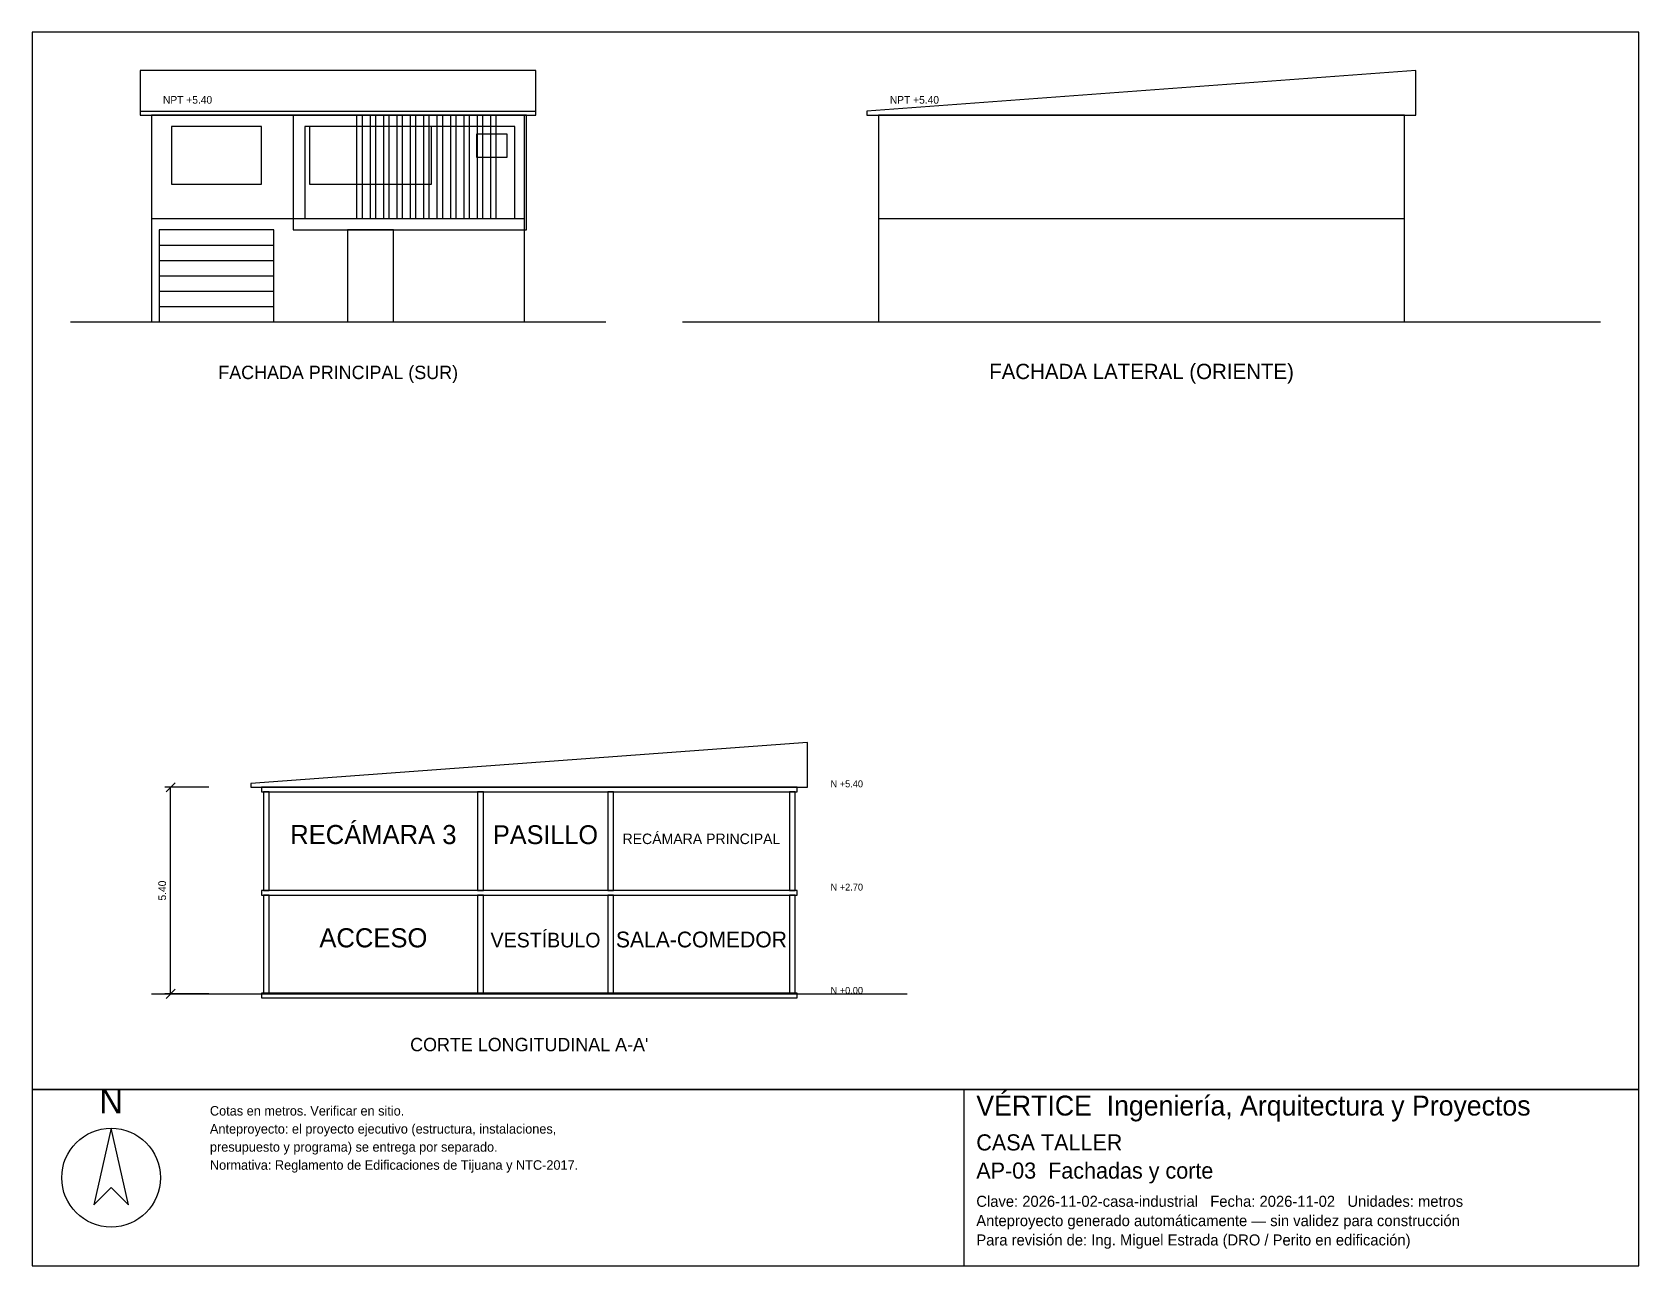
# Model space of a CAD drawing. Header units: metres. Extents: x -3 to 39, y -24.7 to 7.6.
import ezdxf
from ezdxf.enums import TextEntityAlignment as Align

# ---------------------------------------------------------------- set-up
doc = ezdxf.new("R2010")
doc.units = ezdxf.units.M
doc.header["$LTSCALE"] = 0.5
for name, color, linetype in [('A-CORTE', 7, 'CONTINUOUS'), ('A-FACHADA', 7, 'CONTINUOUS'), ('A-FACHADA-VIDRIO', 4, 'CONTINUOUS'), ('A-TEXTO', 3, 'CONTINUOUS'), ('COTAS', 8, 'CONTINUOUS'), ('LAMINA', 9, 'CONTINUOUS')]:
    doc.layers.add(name, color=color, linetype=linetype)
doc.styles.get("Standard").update_dxf_attribs({"font": 'txt', "width": 0.9})

msp = doc.modelspace()

# ---------------------------------------------------------------- linework, layer by layer
at = {"layer": 'A-CORTE'}
msp.add_line((0.12, -17.57), (19.87, -17.57), dxfattribs=at)
for points in [[(2.72, -12.17), (17.27, -12.17), (17.27, -11), (2.72, -12.07)], [(2.995, -12.29), (16.995, -12.29), (16.995, -12.17), (2.995, -12.17)], [(3.045, -14.87), (3.195, -14.87), (3.195, -12.29), (3.045, -12.29)], [(8.645, -14.87), (8.795, -14.87), (8.795, -12.29), (8.645, -12.29)], [(12.045, -14.87), (12.195, -14.87), (12.195, -12.29), (12.045, -12.29)], [(16.795, -14.87), (16.945, -14.87), (16.945, -12.29), (16.795, -12.29)], [(2.995, -14.99), (16.995, -14.99), (16.995, -14.87), (2.995, -14.87)], [(3.045, -17.57), (3.195, -17.57), (3.195, -14.99), (3.045, -14.99)], [(8.645, -17.57), (8.795, -17.57), (8.795, -14.99), (8.645, -14.99)], [(12.045, -17.57), (12.195, -17.57), (12.195, -14.99), (12.045, -14.99)], [(16.795, -17.57), (16.945, -17.57), (16.945, -14.99), (16.795, -14.99)], [(2.995, -17.67), (16.995, -17.67), (16.995, -17.55), (2.995, -17.55)]]:
    msp.add_lwpolyline(points, close=True, dxfattribs=at)
at = {"layer": 'A-FACHADA'}
for p, q in [((-0.18, 5.5), (10.17, 5.5)), ((0.12, 2.7), (9.87, 2.7)), ((19.12, 2.7), (32.87, 2.7)), ((0.32, 2), (3.32, 2)), ((0.32, 1.6), (3.32, 1.6)), ((0.32, 1.2), (3.32, 1.2)), ((0.32, 0.8), (3.32, 0.8)), ((-2, 0), (12, 0)), ((0.12, 0), (9.87, 0)), ((0.32, 0.4), (3.32, 0.4)), ((14, 0), (38, 0)), ((19.12, 0), (32.87, 0))]:
    msp.add_line(p, q, dxfattribs=at)
for points in [[(-0.18, 5.4), (10.17, 5.4), (10.17, 6.57), (-0.18, 6.57)], [(18.82, 5.4), (33.17, 5.4), (33.17, 6.57), (18.82, 5.5)], [(0.12, 0), (9.87, 0), (9.87, 5.4), (0.12, 5.4)], [(3.825, 2.4), (9.92, 2.4), (9.92, 5.4), (3.825, 5.4)], [(4.125, 2.7), (9.62, 2.7), (9.62, 5.1), (4.125, 5.1)], [(5.4825, 2.7), (5.6325, 2.7), (5.6325, 5.4), (5.4825, 5.4)], [(5.8325, 2.7), (5.9825, 2.7), (5.9825, 5.4), (5.8325, 5.4)], [(6.1825, 2.7), (6.3325, 2.7), (6.3325, 5.4), (6.1825, 5.4)], [(6.5325, 2.7), (6.6825, 2.7), (6.6825, 5.4), (6.5325, 5.4)], [(6.8825, 2.7), (7.0325, 2.7), (7.0325, 5.4), (6.8825, 5.4)], [(7.2325, 2.7), (7.3825, 2.7), (7.3825, 5.4), (7.2325, 5.4)], [(7.5825, 2.7), (7.7325, 2.7), (7.7325, 5.4), (7.5825, 5.4)], [(7.9325, 2.7), (8.0825, 2.7), (8.0825, 5.4), (7.9325, 5.4)], [(8.2825, 2.7), (8.4325, 2.7), (8.4325, 5.4), (8.2825, 5.4)], [(8.6325, 2.7), (8.7825, 2.7), (8.7825, 5.4), (8.6325, 5.4)], [(8.9825, 2.7), (9.1325, 2.7), (9.1325, 5.4), (8.9825, 5.4)], [(19.12, 0), (32.87, 0), (32.87, 5.4), (19.12, 5.4)], [(0.32, 0), (3.32, 0), (3.32, 2.4), (0.32, 2.4)], [(5.245, 0), (6.445, 0), (6.445, 2.4), (5.245, 2.4)]]:
    msp.add_lwpolyline(points, close=True, dxfattribs=at)
at = {"layer": 'A-FACHADA-VIDRIO'}
for points in [[(0.646, 3.6), (2.994, 3.6), (2.994, 5.1), (0.646, 5.1)], [(4.249, 3.6), (7.441, 3.6), (7.441, 5.1), (4.249, 5.1)], [(8.62, 4.3), (9.42, 4.3), (9.42, 4.9), (8.62, 4.9)]]:
    msp.add_lwpolyline(points, close=True, dxfattribs=at)
at = {"layer": 'COTAS'}
for p, q in [((1.62, -12.17), (0.47, -12.17)), ((0.5, -12.29), (0.74, -12.05)), ((0.62, -17.57), (0.62, -12.17)), ((1.62, -17.57), (0.47, -17.57)), ((0.5, -17.69), (0.74, -17.45))]:
    msp.add_line(p, q, dxfattribs=at)
at = {"layer": 'LAMINA'}
msp.add_line((21.36, -24.6805), (21.36, -20.07), dxfattribs=at)
for points in [[(-3, -20.07), (39, -20.07), (39, 7.57), (-3, 7.57)], [(-3, -24.6805), (39, -24.6805), (39, -20.07), (-3, -20.07)], [(-0.9345, -21.0843), (-1.3863, -23.0852), (-0.9345, -22.6334), (-0.4827, -23.0852)]]:
    msp.add_lwpolyline(points, close=True, dxfattribs=at)
msp.add_circle((-0.9345, -22.3752), 1.2909, dxfattribs=at)

# ---------------------------------------------------------------- texts
at = {"layer": 'A-TEXTO'}
for s, height, p in [('FACHADA PRINCIPAL (SUR)', 0.35, (5, -1.5)), ('FACHADA LATERAL (ORIENTE)', 0.4, (26, -1.5)), ('RECÁMARA 3', 0.5, (5.92, -13.655)), ('PASILLO', 0.4921, (10.42, -13.655)), ('RECÁMARA PRINCIPAL', 0.2747, (14.495, -13.655)), ('ACCESO', 0.5, (5.92, -16.355)), ('VESTÍBULO', 0.3827, (10.42, -16.355)), ('SALA-COMEDOR', 0.412, (14.495, -16.355)), ("CORTE LONGITUDINAL A-A'", 0.35, (9.995, -19.07))]:
    msp.add_text(s, height=height, dxfattribs=at).set_placement(p, align=Align.CENTER)
at = {"layer": 'COTAS'}
for s, height, p in [('NPT +5.40', 0.2, (0.42, 5.7)), ('NPT +5.40', 0.2, (19.42, 5.7)), ('N +5.40', 0.18, (17.87, -12.17)), ('N +2.70', 0.18, (17.87, -14.87)), ('N +0.00', 0.18, (17.87, -17.57))]:
    msp.add_text(s, height=height, dxfattribs=at).set_placement(p)
msp.add_text('5.40', height=0.2, rotation=90, dxfattribs=at).set_placement((0.5, -14.87), align=Align.CENTER)
at = {"layer": 'LAMINA'}
msp.add_text('N', height=0.6455, dxfattribs=at).set_placement((-0.9345, -20.697), align=Align.CENTER)
for s, height, p in [('VÉRTICE  Ingeniería, Arquitectura y Proyectos', 0.5212, (21.6807, -20.7515)), ('Cotas en metros. Verificar en sitio.', 0.2486, (1.6473, -20.7515)), ('Anteproyecto: el proyecto ejecutivo (estructura, instalaciones,', 0.2486, (1.6473, -21.2238)), ('CASA TALLER', 0.421, (21.6807, -21.6636)), ('presupuesto y programa) se entrega por separado.', 0.2486, (1.6473, -21.6961)), ('Normativa: Reglamento de Edificaciones de Tijuana y NTC-2017.', 0.2486, (1.6473, -22.1684)), ('AP-03  Fachadas y corte', 0.421, (21.6807, -22.4003)), ('Clave: 2026-11-02-casa-industrial   Fecha: 2026-11-02   Unidades: metros', 0.2887, (21.6807, -23.137)), ('Anteproyecto generado automáticamente — sin validez para construcción', 0.2887, (21.6807, -23.6421)), ('Para revisión de: Ing. Miguel Estrada (DRO / Perito en edificación)', 0.2887, (21.6807, -24.1472))]:
    msp.add_text(s, height=height, dxfattribs=at).set_placement(p)

doc.saveas('drawing.dxf')
